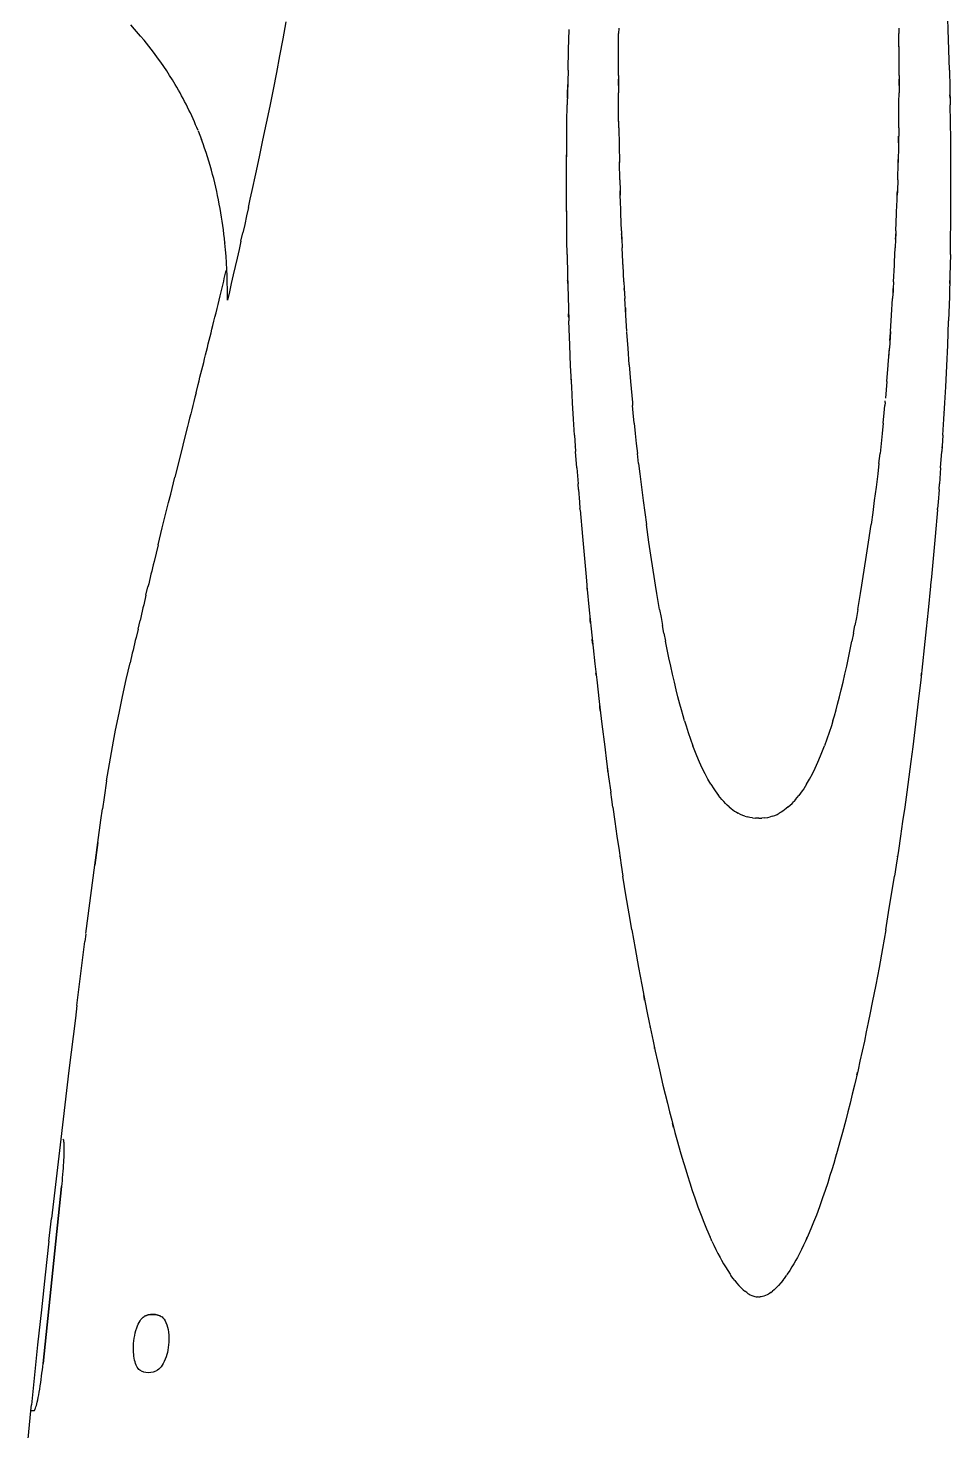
# Model space of a CAD drawing. Header units: metres. Extents: x -35769 to 135608, y -97159 to 12469.
# Drawn here: x 92336 to 96625, y -44254 to -37735 of the extents above; entities that cross this region are included whole.
import ezdxf

# ---------------------------------------------------------------- set-up
doc = ezdxf.new("R2010")
doc.units = ezdxf.units.M
doc.layers.get('0').update_dxf_attribs({"linetype": 'CONTINUOUS'})

msp = doc.modelspace()

# ---------------------------------------------------------------- linework, layer by layer
for p, q in [((96612.2, -37741.9), (96606, -37573.2)), ((92830.8, -37740), (92813, -37720.3)), ((92859.2, -37773.1), (92830.8, -37740)), ((93521.2, -37785.4), (93535.7, -37707)), ((94848, -37836.2), (94851, -37741.9)), ((95080.7, -37735.4), (95080.4, -37760.1)), ((96382.5, -37735.4), (96382.8, -37760.1)), ((96615.2, -37836.2), (96612.2, -37741.9)), ((92874.9, -37792), (92859.2, -37773.1)), ((92908.1, -37834.2), (92874.9, -37792)), ((93506.5, -37863.7), (93521.2, -37785.4)), ((95079.6, -37873.5), (95080.3, -37767.3)), ((95079.6, -37872.9), (95080.2, -37776.7)), ((96383.6, -37873.5), (96382.9, -37767.3)), ((96383.6, -37872.9), (96383, -37776.7)), ((93491.5, -37942.1), (93506.5, -37863.7)), ((94845.4, -37930.5), (94848, -37836.2)), ((95079.4, -37955.1), (95079.6, -37873.9)), ((96383.8, -37955.1), (96383.6, -37873.9)), ((96617.8, -37930.5), (96615.2, -37836.2)), ((94845.4, -37930.5), (94841.9, -38092.1)), ((96617.8, -37930.5), (96621.4, -38092.1)), ((93476.4, -38020.4), (93491.5, -37942.1)), ((94842.8, -38045.3), (94843.9, -37998.1)), ((95079.4, -37973.6), (95079.6, -38036.3)), ((96383.8, -37973.6), (96383.6, -38036.3)), ((93461, -38098.8), (93476.4, -38020.4)), ((95079.9, -38080.3), (95079.6, -38036.3)), ((96383.3, -38080.3), (96383.6, -38036.3)), ((93427, -38255.6), (93461, -38098.8)), ((94840.5, -38173), (94841.9, -38092.1)), ((95080.2, -38117.5), (95079.9, -38080.4)), ((95080.6, -38162.8), (95080.3, -38133.6)), ((95081.1, -38198.6), (95080.3, -38133.7)), ((96382.1, -38198.6), (96382.9, -38133.7)), ((96382.6, -38162.8), (96382.9, -38133.6)), ((96383, -38117.5), (96383.3, -38080.4)), ((96622.7, -38173), (96621.4, -38092.1)), ((94839.5, -38253.9), (94840.5, -38173)), ((95081.1, -38198.6), (95082.3, -38279.7)), ((96382.1, -38198.6), (96380.9, -38279.7)), ((96623.7, -38253.9), (96622.7, -38173)), ((93126.7, -38213), (93142.1, -38252.5)), ((93410.8, -38333.9), (93427, -38255.6)), ((94838.5, -38392.2), (94839.5, -38253.9)), ((96381.2, -38260.3), (96381.5, -38238.5)), ((96624.7, -38392.2), (96623.7, -38253.9)), ((94838.6, -38359), (94839.1, -38311.7)), ((95082.3, -38279.7), (95084, -38360.8)), ((96380.9, -38279.7), (96379.2, -38360.8)), ((96624.6, -38359), (96624.1, -38311.7)), ((93394.2, -38412.3), (93410.8, -38333.9)), ((94838.3, -38464.5), (94838.5, -38392.2)), ((95085.9, -38440.2), (95084, -38360.8)), ((96377.3, -38440.2), (96379.2, -38360.8)), ((96624.9, -38464.5), (96624.7, -38392.2)), ((93377.5, -38490.6), (93394.2, -38412.3)), ((95085.9, -38440.2), (95087.4, -38492.1)), ((96377.3, -38440.2), (96375.8, -38492.1)), ((93368.9, -38529.9), (93377.5, -38490.6)), ((94838.9, -38535.7), (94838.3, -38464.5)), ((94839, -38587.7), (94838.6, -38498)), ((96624.2, -38587.7), (96624.6, -38498)), ((96624.3, -38535.7), (96624.9, -38464.5)), ((93360.4, -38569.2), (93351.7, -38608.5)), ((93360.4, -38569.2), (93368.9, -38529.9)), ((94839.1, -38631.2), (94838.9, -38535.7)), ((95090.6, -38589.7), (95088.9, -38534.2)), ((96372.6, -38589.7), (96374.3, -38534.2)), ((96624.1, -38631.2), (96624.3, -38535.7)), ((93343.1, -38647.7), (93334.3, -38686.8)), ((93351.7, -38608.5), (93343.1, -38647.7)), ((94840.1, -38724.5), (94839.1, -38631.2)), ((95093.9, -38678.1), (95090.9, -38598.8)), ((96369.3, -38678.1), (96372.4, -38598.8)), ((96623.1, -38724.5), (96624.1, -38631.2)), ((93325.5, -38725.9), (93334.3, -38686.8)), ((95094.5, -38692.9), (95095.5, -38715.6)), ((95095.5, -38715.8), (95097.2, -38757.4)), ((96367.7, -38715.8), (96366, -38757.4)), ((96368.7, -38692.9), (96367.7, -38715.6)), ((93316.7, -38765), (93307.8, -38804)), ((93325.5, -38725.9), (93316.7, -38765)), ((94841, -38787.5), (94840.1, -38724.5)), ((94841, -38787.5), (94843, -38885.3)), ((95100.2, -38821), (95097.2, -38757.4)), ((96363, -38821), (96366, -38757.4)), ((96622.2, -38787.5), (96620.2, -38885.3)), ((96622.2, -38787.5), (96623.1, -38724.5)), ((93298.8, -38843.3), (93289.7, -38882.5)), ((93307.8, -38804), (93298.8, -38843.3)), ((95105, -38914), (95101, -38836.6)), ((96358.2, -38914), (96362.2, -38836.6)), ((93289.7, -38882.5), (93280.6, -38921.7)), ((94843, -38885.3), (94845.5, -38983)), ((95105, -38914), (95106.7, -38945.4)), ((96358.2, -38914), (96356.5, -38945.4)), ((96620.2, -38885.3), (96617.8, -38983)), ((93271.4, -38960.7), (93262.1, -39000)), ((93280.6, -38921.7), (93271.4, -38960.7)), ((94845.5, -38983), (94849, -39096)), ((95106.7, -38945.5), (95109.3, -38991.4)), ((96356.5, -38945.5), (96353.9, -38991.4)), ((96617.8, -38983), (96614.2, -39096)), ((95114, -39068.8), (95109.3, -38991.4)), ((96349.2, -39068.8), (96353.9, -38991.4)), ((94853.3, -39209), (94849, -39096)), ((95119.1, -39146.2), (95114, -39068.8)), ((96344.1, -39146.2), (96349.2, -39068.8)), ((96609.9, -39209), (96614.2, -39096)), ((95124.5, -39223.5), (95119.3, -39149.7)), ((96344.1, -39146.2), (96338.8, -39223.6)), ((96341.3, -39186.7), (96343.9, -39149.7)), ((94857.5, -39305.5), (94853.3, -39209)), ((95130.2, -39300.9), (95124.5, -39223.6)), ((96333, -39300.9), (96338.8, -39223.6)), ((96335.5, -39266.9), (96338.6, -39226.1)), ((96605.7, -39305.5), (96609.9, -39209)), ((94862.3, -39402), (94857.5, -39305.5)), ((95130.2, -39300.9), (95136.3, -39378.1)), ((96326.9, -39378.1), (96332.9, -39302.6)), ((96600.9, -39402), (96605.7, -39305.5)), ((93116.5, -39430.9), (93126.4, -39391.7)), ((94866.4, -39477.3), (94862.3, -39402)), ((95136.3, -39378.1), (95144.2, -39474.6)), ((96326.9, -39378.1), (96320.4, -39455.4)), ((96596.8, -39477.3), (96600.9, -39402)), ((94870.8, -39552.6), (94866.4, -39477.3)), ((95148.3, -39523.9), (95145.4, -39489.8)), ((96314.9, -39523.9), (96317.8, -39489.8)), ((96592.4, -39552.6), (96596.8, -39477.3)), ((94875.6, -39627.9), (94870.8, -39552.6)), ((95152.7, -39571.4), (95148.3, -39523.9)), ((96310.5, -39571.4), (96314.9, -39523.9)), ((96587.6, -39627.9), (96592.4, -39552.6)), ((93077.1, -39587.6), (93057.4, -39666)), ((94875.6, -39627.9), (94880.7, -39703.2)), ((95152.7, -39571.4), (95157.4, -39619.1)), ((95157.4, -39619.1), (95162.3, -39665.3)), ((96305.8, -39619.1), (96300.9, -39665.3)), ((96310.5, -39571.4), (96305.8, -39619.1)), ((96587.6, -39627.9), (96582.5, -39703.2)), ((93053.6, -39681.4), (93018.3, -39822.7)), ((95162.3, -39665.3), (95167.5, -39712)), ((96300.9, -39665.3), (96295.7, -39712)), ((94886.1, -39778.5), (94880.7, -39703.2)), ((95173, -39759), (95167.5, -39712)), ((95173, -39759), (95178.7, -39806.3)), ((96290.2, -39759), (96284.5, -39806.3)), ((96290.2, -39759), (96295.7, -39712)), ((96577.1, -39778.5), (96582.5, -39703.2)), ((92998.8, -39901.1), (93018.3, -39822.7)), ((94886.1, -39778.5), (94891.8, -39853.7)), ((95178.7, -39806.3), (95186.5, -39868.8)), ((96284.5, -39806.3), (96276.7, -39868.8)), ((96577.1, -39778.5), (96571.4, -39853.7)), ((94893.8, -39879.1), (94891.8, -39853.7)), ((94893.8, -39879.1), (94898.2, -39938.4)), ((95186.5, -39868.8), (95194.6, -39931.3)), ((96276.7, -39868.8), (96268.6, -39931.3)), ((96569.4, -39879.1), (96565, -39938.4)), ((96569.4, -39879.1), (96571.4, -39853.7)), ((92959.9, -40057.8), (92989.3, -39939.6)), ((92989.3, -39939.6), (92998.8, -39901.1)), ((94898.2, -39938.4), (94900.6, -39968)), ((95194.6, -39931.3), (95202, -39987)), ((96268.6, -39931.3), (96261.2, -39987)), ((96565, -39938.4), (96562.6, -39968)), ((94901, -39973.5), (94912, -40098.7)), ((95202, -39987), (95209.7, -40042.4)), ((96261.2, -39987), (96253.5, -40042.4)), ((96562.2, -39973.5), (96551.2, -40098.7)), ((92940.6, -40136.1), (92959.9, -40057.8)), ((95221.3, -40123.6), (95209.7, -40042.4)), ((96241.9, -40123.6), (96253.5, -40042.4)), ((92940.8, -40136.1), (92921.5, -40214.5)), ((94912, -40098.7), (94919.7, -40183.2)), ((95233.2, -40204.2), (95221.3, -40123.6)), ((96230, -40204.2), (96241.9, -40123.6)), ((96551.2, -40098.7), (96543.5, -40183.2)), ((94919.7, -40183.2), (94929.3, -40285.4)), ((95245.5, -40284.1), (95233.2, -40204.2)), ((96217.7, -40284.1), (96230, -40204.2)), ((96543.5, -40183.2), (96533.9, -40285.4)), ((94929.3, -40285.4), (94933, -40324.8)), ((95251.8, -40323.6), (95245.5, -40284.1)), ((96211.4, -40323.6), (96217.7, -40284.1)), ((96533.9, -40285.4), (96530.2, -40324.8)), ((92883.8, -40371.2), (92893.1, -40332)), ((94933.3, -40328.1), (94944.1, -40439.9)), ((95258.2, -40362.9), (95251.8, -40323.6)), ((96205, -40362.9), (96211.4, -40323.6)), ((96529.9, -40328.1), (96519.1, -40439.9)), ((95264.6, -40400.6), (95258.2, -40362.9)), ((95271, -40438), (95264.6, -40400.6)), ((96192.2, -40438), (96198.6, -40400.6)), ((96198.6, -40400.6), (96205, -40362.9)), ((94944.1, -40439.9), (94953, -40527.7)), ((95271, -40438), (95277.6, -40475.1)), ((95277.6, -40475.1), (95284.3, -40511.7)), ((96185.6, -40475.1), (96178.9, -40511.7)), ((96192.2, -40438), (96185.6, -40475.1)), ((96519.1, -40439.9), (96510.2, -40527.7)), ((92847, -40527.9), (92856.2, -40488.7)), ((94953, -40527.7), (94962.3, -40615.4)), ((95291.2, -40548), (95284.3, -40511.7)), ((95291.2, -40548), (95298.2, -40583.9)), ((96172, -40548), (96165, -40583.9)), ((96172, -40548), (96178.9, -40511.7)), ((96510.2, -40527.7), (96500.9, -40615.4)), ((95306.1, -40623.2), (95298.2, -40583.9)), ((96157.1, -40623.2), (96165, -40583.9)), ((94962.3, -40615.4), (94970.4, -40690)), ((95314.3, -40662.1), (95306.1, -40623.2)), ((95322.6, -40700.5), (95314.3, -40662.1)), ((96140.6, -40700.5), (96148.9, -40662.1)), ((96148.9, -40662.1), (96157.1, -40623.2)), ((96500.9, -40615.4), (96492.8, -40690)), ((92792.1, -40762.9), (92810, -40684.6)), ((94970.4, -40690), (94978.8, -40764.6)), ((95331, -40738.5), (95322.6, -40700.5)), ((95339.4, -40774.4), (95331, -40738.5)), ((96123.9, -40774.4), (96132.2, -40738.5)), ((96132.2, -40738.5), (96140.6, -40700.5)), ((96492.8, -40690), (96484.4, -40764.6)), ((92774.9, -40841.4), (92792.1, -40762.9)), ((94978.8, -40764.6), (94990.3, -40864.1)), ((95347.9, -40809.9), (95339.4, -40774.4)), ((96115.3, -40809.9), (96123.9, -40774.4)), ((96484.4, -40764.6), (96472.9, -40864.1)), ((92758.6, -40919.6), (92774.9, -40841.4)), ((94990.3, -40864.1), (95002.9, -40969.8)), ((95356.3, -40843.6), (95347.9, -40809.9)), ((95364.9, -40876.7), (95356.3, -40843.6)), ((96098.3, -40876.7), (96106.9, -40843.6)), ((96106.9, -40843.6), (96115.3, -40809.9)), ((96472.9, -40864.1), (96460.3, -40969.8)), ((92743, -40998.1), (92758.6, -40919.6)), ((95372.3, -40903.9), (95364.9, -40876.7)), ((95379.8, -40930.7), (95372.3, -40903.9)), ((95386.7, -40954.3), (95379.8, -40930.7)), ((96076.5, -40954.3), (96083.4, -40930.7)), ((96083.4, -40930.7), (96090.9, -40903.9)), ((96090.9, -40903.9), (96098.3, -40876.7)), ((92733.6, -41048.5), (92743, -40998.1)), ((95002.9, -40969.8), (95016, -41075.4)), ((95386.7, -40954.3), (95393.8, -40977.4)), ((95393.8, -40977.4), (95404, -41009.3)), ((96069.4, -40977.4), (96059.2, -41009.3)), ((96076.5, -40954.3), (96069.4, -40977.4)), ((96460.3, -40969.8), (96447.2, -41075.4)), ((92714.3, -41154.8), (92733.6, -41048.5)), ((95404, -41009.3), (95414.5, -41040.4)), ((95414.5, -41040.4), (95425.4, -41070.4)), ((96048.7, -41040.4), (96037.8, -41070.4)), ((96059.2, -41009.3), (96048.7, -41040.4)), ((95016, -41075.4), (95024.8, -41144.3)), ((95434.7, -41094.5), (95425.4, -41070.4)), ((95444.2, -41118), (95434.7, -41094.5)), ((95456.4, -41146.2), (95444.2, -41118)), ((96006.8, -41146.2), (96019, -41118)), ((96019, -41118), (96028.5, -41094.5)), ((96028.5, -41094.5), (96037.8, -41070.4)), ((96447.2, -41075.4), (96438.4, -41144.3)), ((92701.1, -41233.1), (92714.3, -41154.8)), ((95024.8, -41144.3), (95034.2, -41215.6)), ((95469, -41173.8), (95456.4, -41146.2)), ((95482.1, -41200.4), (95469, -41173.8)), ((95981.1, -41200.4), (95994.2, -41173.8)), ((95994.2, -41173.8), (96006.8, -41146.2)), ((96438.4, -41144.3), (96429, -41215.6)), ((92701.1, -41233.1), (92688.9, -41311.5)), ((92701.1, -41233.1), (92688.9, -41311.5)), ((95034.2, -41215.6), (95043.8, -41286.8)), ((95495.8, -41225.9), (95482.1, -41200.4)), ((95509, -41248.4), (95495.8, -41225.9)), ((95509, -41248.4), (95522.7, -41270.1)), ((95954.2, -41248.4), (95940.5, -41270.1)), ((95954.2, -41248.4), (95967.4, -41225.9)), ((95967.4, -41225.9), (95981.1, -41200.4)), ((96429, -41215.6), (96419.4, -41286.8)), ((92688.9, -41311.5), (92681.2, -41363.7)), ((92688.9, -41311.5), (92681.2, -41363.7)), ((96419.4, -41286.8), (96409.9, -41355.6)), ((92673.8, -41416), (92681.2, -41363.7)), ((95053.3, -41355.6), (95062.8, -41422.9)), ((96409.9, -41355.6), (96400.4, -41422.9)), ((92659.8, -41520.5), (92673.8, -41416)), ((95062.8, -41422.9), (95072.5, -41490.2)), ((96400.4, -41422.9), (96390.7, -41490.2)), ((92659.8, -41520.5), (92646.2, -41625)), ((92646.2, -41625), (92659.8, -41520.5)), ((95072.5, -41490.2), (95082.5, -41557.5)), ((96390.7, -41490.2), (96380.7, -41557.5)), ((95082.5, -41557.5), (95092.7, -41624.7)), ((96380.7, -41557.5), (96370.5, -41624.7)), ((92605.2, -41943.2), (92646.2, -41625)), ((95092.7, -41624.7), (95100.8, -41676.9)), ((96370.5, -41624.7), (96362.4, -41676.9)), ((95108.4, -41725), (95100.8, -41676.9)), ((96354.8, -41725), (96362.4, -41676.9)), ((95124.7, -41825.5), (95113, -41753.8)), ((96338.5, -41825.5), (96354.8, -41725)), ((96321.6, -41925.8), (96338.5, -41825.5)), ((95141.6, -41925.8), (95133.4, -41877.6)), ((92563, -42277.7), (92600.4, -41980.2)), ((92604.9, -41945.5), (92600.4, -41980.2)), ((95141.6, -41925.8), (95156.9, -42013)), ((96321.6, -41925.8), (96306.3, -42013)), ((95156.9, -42013), (95172.6, -42100.2)), ((96306.3, -42013), (96290.6, -42100.2)), ((95172.6, -42100.2), (95188, -42182.1)), ((96290.6, -42100.2), (96275.2, -42182.1)), ((95188, -42182.1), (95203.8, -42263.8)), ((96275.2, -42182.1), (96259.4, -42263.8)), ((92563, -42277.7), (92555.8, -42335.6)), ((95203.8, -42263.8), (95213.3, -42311.7)), ((96259.4, -42263.8), (96249.9, -42311.7)), ((92555.8, -42335.6), (92525.7, -42580.2)), ((95213.3, -42311.7), (95222.6, -42357.1)), ((95222.6, -42357.1), (95231.6, -42400.4)), ((96240.6, -42357.1), (96231.6, -42400.4)), ((96249.9, -42311.7), (96240.6, -42357.1)), ((95231.6, -42400.4), (95240.7, -42443.8)), ((96231.6, -42400.4), (96222.5, -42443.8)), ((95240.7, -42443.8), (95250.5, -42489)), ((95250.5, -42489), (95261.1, -42536.7)), ((96212.7, -42489), (96202.1, -42536.7)), ((96222.5, -42443.8), (96212.7, -42489)), ((95261.1, -42536.7), (95270.2, -42577.1)), ((96202.1, -42536.7), (96193, -42577.1)), ((92525.7, -42580.2), (92506.5, -42739.6)), ((95270.2, -42577.1), (95286.7, -42648.2)), ((96193, -42577.1), (96176.5, -42648.2)), ((95286.7, -42648.2), (95296.7, -42690)), ((95296.7, -42690), (95307, -42731.7)), ((96166.5, -42690), (96156.2, -42731.7)), ((96176.5, -42648.2), (96166.5, -42690)), ((92506.5, -42739.6), (92487.5, -42899)), ((95307, -42731.7), (95316.9, -42771.3)), ((96156.2, -42731.7), (96146.3, -42771.3)), ((95316.9, -42771.3), (95327.1, -42810.8)), ((95327.1, -42810.8), (95342.1, -42867.3)), ((96136.1, -42810.8), (96121.1, -42867.3)), ((96146.3, -42771.3), (96136.1, -42810.8)), ((95342.1, -42867.3), (95354.3, -42911.6)), ((96121.1, -42867.3), (96108.9, -42911.6)), ((92487.5, -42899), (92444.9, -43267)), ((95354.3, -42911.6), (95366.8, -42955.9)), ((95366.8, -42955.9), (95374.6, -42982.5)), ((96096.4, -42955.9), (96088.6, -42982.5)), ((96108.9, -42911.6), (96096.4, -42955.9)), ((95374.6, -42982.5), (95383.3, -43012)), ((95383.3, -43012), (95392.2, -43041.4)), ((96079.9, -43012), (96071, -43041.4)), ((96088.6, -42982.5), (96079.9, -43012)), ((95392.2, -43041.4), (95400.5, -43067.8)), ((95400.5, -43067.8), (95411.2, -43101.4)), ((96062.7, -43067.8), (96052, -43101.4)), ((96071, -43041.4), (96062.7, -43067.8)), ((92490.9, -43119), (92405.4, -43941)), ((92405.4, -43941), (92490.9, -43119)), ((95411.2, -43101.4), (95422.7, -43136.3)), ((95422.7, -43136.3), (95434.5, -43171.1)), ((96040.5, -43136.3), (96028.7, -43171.1)), ((96052, -43101.4), (96040.5, -43136.3)), ((95434.5, -43171.1), (95449.3, -43212.7)), ((95449.3, -43212.7), (95463.8, -43251.6)), ((96013.9, -43212.7), (95999.4, -43251.6)), ((96028.7, -43171.1), (96013.9, -43212.7)), ((92433, -43371.9), (92444.9, -43267)), ((95463.8, -43251.6), (95476.4, -43283.8)), ((95476.4, -43283.8), (95489.4, -43315.8)), ((95986.8, -43283.8), (95973.8, -43315.8)), ((95999.4, -43251.6), (95986.8, -43283.8)), ((95489.4, -43315.8), (95505.9, -43354)), ((95961.8, -43344.1), (95949.3, -43372.1)), ((95973.8, -43315.8), (95961.8, -43344.1)), ((92433, -43371.9), (92415.4, -43529.6)), ((95513.9, -43372.1), (95523, -43391.5)), ((95523, -43391.5), (95532.4, -43410.8)), ((95532.4, -43410.8), (95542.1, -43430)), ((95930.8, -43410.8), (95921.1, -43430)), ((95940.2, -43391.5), (95930.8, -43410.8)), ((95949.3, -43372.1), (95940.2, -43391.5)), ((95542.1, -43430), (95552.1, -43448.9)), ((95921.1, -43430), (95911.1, -43448.9)), ((92415.4, -43529.6), (92397.7, -43692.2)), ((95577, -43492.1), (95587.7, -43509.4)), ((95587.7, -43509.4), (95598.9, -43526.4)), ((95875.5, -43509.4), (95864.3, -43526.4)), ((95886.2, -43492.1), (95875.5, -43509.4)), ((92397.7, -43692.2), (92380.4, -43854.8)), ((92380.4, -43854.8), (92351.8, -44132.5)), ((92348.9, -44161), (92351.8, -44132.5))]:
    msp.add_line(p, q)
at = {"ltscale": 0.240445}
for p, q in [((95080.2, -37776.7), (95080.3, -37767)), ((96383, -37776.7), (96382.9, -37767))]:
    msp.add_line(p, q, dxfattribs=at)
at = {"ltscale": 0.174224}
for p, q in [((95080.3, -37767), (95080.4, -37760.1)), ((96382.9, -37767), (96382.8, -37760.1))]:
    msp.add_line(p, q, dxfattribs=at)
at = {"ltscale": 0.016797}
for p, q in [((95079.6, -37873.6), (95079.6, -37872.9)), ((96383.6, -37873.6), (96383.6, -37872.9))]:
    msp.add_line(p, q, dxfattribs=at)
at = {"ltscale": 0.006643}
for p, q in [((95079.6, -37873.9), (95079.6, -37873.6)), ((96383.6, -37873.9), (96383.6, -37873.6))]:
    msp.add_line(p, q, dxfattribs=at)
at = {"ltscale": 0.175048}
msp.add_line((94846.4, -37894.8), (94846.6, -37887.8), dxfattribs=at)
at = {"ltscale": 0.20557}
msp.add_line((94846.6, -37887.8), (94846.8, -37879.6), dxfattribs=at)
at = {"ltscale": 0.457619}
for p, q in [((95079.4, -37955.1), (95079.4, -37973.4)), ((96383.8, -37955.1), (96383.8, -37973.4))]:
    msp.add_line(p, q, dxfattribs=at)
at = {"ltscale": 0.296485}
for p, q in [((95079.4, -37985.3), (95079.4, -37973.4)), ((96383.8, -37985.3), (96383.8, -37973.4))]:
    msp.add_line(p, q, dxfattribs=at)
at = {"ltscale": 0.424224}
for p, q in [((95079.5, -38002.3), (95079.4, -37985.3)), ((96383.7, -38002.3), (96383.8, -37985.3))]:
    msp.add_line(p, q, dxfattribs=at)
at = {"ltscale": 0.404156}
for p, q in [((94842.5, -38061.4), (94842.8, -38045.3)), ((96620.7, -38061.4), (96620.4, -38045.3))]:
    msp.add_line(p, q, dxfattribs=at)
at = {"ltscale": 0.433794}
for p, q in [((95080, -38097.6), (95079.9, -38080.3)), ((96383.2, -38097.6), (96383.3, -38080.3))]:
    msp.add_line(p, q, dxfattribs=at)
at = {"ltscale": 0.286341}
for p, q in [((95080.1, -38109.1), (95080, -38097.6)), ((96383.1, -38109.1), (96383.2, -38097.6))]:
    msp.add_line(p, q, dxfattribs=at)
at = {"ltscale": 0.401392}
for p, q in [((95080.3, -38133.5), (95080.2, -38117.5)), ((96382.9, -38133.5), (96383, -38117.5))]:
    msp.add_line(p, q, dxfattribs=at)
at = {"ltscale": 0.377576}
for p, q in [((95080.8, -38177.9), (95080.6, -38162.8)), ((96382.4, -38177.9), (96382.6, -38162.8))]:
    msp.add_line(p, q, dxfattribs=at)
at = {"ltscale": 0.213907}
msp.add_line((96381, -38268.8), (96381.2, -38260.3), dxfattribs=at)
at = {"ltscale": 0.330859}
for p, q in [((94838.6, -38372.2), (94838.6, -38359)), ((96624.6, -38372.2), (96624.6, -38359))]:
    msp.add_line(p, q, dxfattribs=at)
at = {"ltscale": 0.029503}
for p, q in [((95083.9, -38358.9), (95083.9, -38357.7)), ((96379.3, -38358.9), (96379.3, -38357.7))]:
    msp.add_line(p, q, dxfattribs=at)
at = {"ltscale": 0.291071}
msp.add_line((96379.3, -38357.7), (96379.5, -38346.1), dxfattribs=at)
at = {"ltscale": 0.067774}
for p, q in [((94838.6, -38498), (94838.6, -38495.3)), ((96624.6, -38498), (96624.6, -38495.3))]:
    msp.add_line(p, q, dxfattribs=at)
at = {"ltscale": 0.282124}
for p, q in [((95087.7, -38503.4), (95087.4, -38492.1)), ((96375.5, -38503.4), (96375.8, -38492.1))]:
    msp.add_line(p, q, dxfattribs=at)
at = {"ltscale": 0.468748}
for p, q in [((95087.4, -38492.4), (95088, -38511.2)), ((96375.8, -38492.4), (96375.2, -38511.2))]:
    msp.add_line(p, q, dxfattribs=at)
at = {"ltscale": 0.385365}
for p, q in [((95088.2, -38518.8), (95087.7, -38503.4)), ((96375, -38518.8), (96375.5, -38503.4))]:
    msp.add_line(p, q, dxfattribs=at)
at = {"ltscale": 0.062335}
for p, q in [((95088.3, -38522.5), (95088.2, -38520)), ((96374.9, -38522.5), (96375, -38520))]:
    msp.add_line(p, q, dxfattribs=at)
at = {"ltscale": 0.29155}
for p, q in [((95088.9, -38534.2), (95088.3, -38522.5)), ((96374.3, -38534.2), (96374.9, -38522.5))]:
    msp.add_line(p, q, dxfattribs=at)
at = {"ltscale": 0.088148}
for p, q in [((95090.7, -38593.3), (95090.6, -38589.7)), ((96372.5, -38593.3), (96372.6, -38589.7))]:
    msp.add_line(p, q, dxfattribs=at)
at = {"ltscale": 0.118229}
for p, q in [((95090.9, -38598.8), (95090.7, -38594.1)), ((96372.4, -38598.8), (96372.5, -38594.1))]:
    msp.add_line(p, q, dxfattribs=at)
at = {"ltscale": 0.336045}
for p, q in [((95093.9, -38678.1), (95094.4, -38691.5)), ((96369.3, -38678.1), (96368.8, -38691.5))]:
    msp.add_line(p, q, dxfattribs=at)
at = {"ltscale": 0.242557}
for p, q in [((95094.8, -38701.3), (95094.4, -38691.6)), ((96368.4, -38701.3), (96368.8, -38691.6))]:
    msp.add_line(p, q, dxfattribs=at)
at = {"ltscale": 0.362481}
for p, q in [((95095.5, -38715.8), (95094.8, -38701.3)), ((96367.7, -38715.8), (96368.4, -38701.3))]:
    msp.add_line(p, q, dxfattribs=at)
at = {"ltscale": 0.030671}
msp.add_line((93250.7, -38733.9), (93250.8, -38735.1), dxfattribs=at)
at = {"ltscale": 0.218391}
for p, q in [((95100.6, -38829.7), (95100.2, -38821)), ((96362.6, -38829.7), (96363, -38821))]:
    msp.add_line(p, q, dxfattribs=at)
at = {"ltscale": 0.278238}
for p, q in [((95100.8, -38832.4), (95100.2, -38821.3)), ((96362.4, -38832.4), (96363, -38821.3))]:
    msp.add_line(p, q, dxfattribs=at)
at = {"ltscale": 0.06924}
for p, q in [((95100.8, -38832.5), (95100.6, -38829.7)), ((96362.4, -38832.5), (96362.6, -38829.7))]:
    msp.add_line(p, q, dxfattribs=at)
at = {"ltscale": 0.102265}
for p, q in [((95101, -38836.6), (95100.8, -38832.5)), ((96362.2, -38836.6), (96362.4, -38832.5))]:
    msp.add_line(p, q, dxfattribs=at)
at = {"ltscale": 0.137918}
for p, q in [((94843.7, -38913.8), (94843.6, -38908.3)), ((96619.5, -38913.8), (96619.6, -38908.3))]:
    msp.add_line(p, q, dxfattribs=at)
at = {"ltscale": 0.23115}
for p, q in [((94843.9, -38923), (94843.7, -38913.8)), ((96619.3, -38923), (96619.5, -38913.8))]:
    msp.add_line(p, q, dxfattribs=at)
at = {"ltscale": 0.464007}
msp.add_line((93262.1, -39000), (93262.5, -38978.9), dxfattribs=at)
at = {"ltscale": 0.31332}
for p, q in [((95107.4, -38957.9), (95106.7, -38945.4)), ((96355.8, -38957.9), (96356.5, -38945.4))]:
    msp.add_line(p, q, dxfattribs=at)
at = {"ltscale": 0.34357}
for p, q in [((95107.4, -38957.9), (95108.2, -38971.7)), ((96355.8, -38957.9), (96355, -38971.7))]:
    msp.add_line(p, q, dxfattribs=at)
at = {"ltscale": 0.471434}
msp.add_line((95112, -39035), (95113.1, -39053.8), dxfattribs=at)
at = {"ltscale": 0.296023}
msp.add_line((94848.3, -39075.6), (94848, -39063.7), dxfattribs=at)
at = {"ltscale": 0.131829}
msp.add_line((94848.5, -39080.8), (94848.3, -39075.6), dxfattribs=at)
at = {"ltscale": 0.158529}
msp.add_line((95113.5, -39060.1), (95113.1, -39053.8), dxfattribs=at)
at = {"ltscale": 0.033383}
for p, q in [((95119.3, -39149.7), (95119.2, -39148.4)), ((96343.9, -39149.7), (96344, -39148.4))]:
    msp.add_line(p, q, dxfattribs=at)
at = {"ltscale": 0.027803}
for p, q in [((95124.6, -39226.1), (95124.6, -39225)), ((96338.6, -39226.1), (96338.6, -39225))]:
    msp.add_line(p, q, dxfattribs=at)
at = {"ltscale": 0.020066}
msp.add_line((96332.9, -39302.6), (96332.9, -39301.8), dxfattribs=at)
at = {"ltscale": 0.240386}
msp.add_line((94860.3, -39362.6), (94859.9, -39353), dxfattribs=at)
at = {"ltscale": 0.191588}
msp.add_line((94860.7, -39370.2), (94860.3, -39362.6), dxfattribs=at)
at = {"ltscale": 0.004297}
for p, q in [((93116.6, -39430.9), (93116.5, -39430.9)), ((92940.6, -40136.1), (92940.8, -40136.1))]:
    msp.add_line(p, q, dxfattribs=at)
at = {"ltscale": 0.009505}
msp.add_line((95136.4, -39379), (95136.3, -39378.6), dxfattribs=at)
at = {"ltscale": 0.381587}
for p, q in [((95144.2, -39474.6), (95145.4, -39489.8)), ((96319, -39474.6), (96317.8, -39489.8))]:
    msp.add_line(p, q, dxfattribs=at)
at = {"ltscale": 0.191704}
msp.add_line((96319, -39474.6), (96319.6, -39466.9), dxfattribs=at)
at = {"ltscale": 0.077951}
for p, q in [((94869.1, -39522.8), (94868.9, -39519.7)), ((96594.1, -39522.8), (96594.3, -39519.7))]:
    msp.add_line(p, q, dxfattribs=at)
at = {"ltscale": 0.063999}
for p, q in [((94869.2, -39525.4), (94869.1, -39522.8)), ((96594, -39525.4), (96594.1, -39522.8))]:
    msp.add_line(p, q, dxfattribs=at)
at = {"ltscale": 0.398103}
msp.add_line((93057.4, -39666), (93053.6, -39681.4), dxfattribs=at)
at = {"ltscale": 0.047369}
for p, q in [((94879.4, -39684), (94879.2, -39682.1)), ((96583.8, -39684), (96584, -39682.1))]:
    msp.add_line(p, q, dxfattribs=at)
at = {"ltscale": 0.048161}
for p, q in [((94879.5, -39685.9), (94879.4, -39684)), ((96583.7, -39685.9), (96583.8, -39684))]:
    msp.add_line(p, q, dxfattribs=at)
at = {"ltscale": 0.138452}
for p, q in [((94901, -39973.5), (94900.6, -39968)), ((96562.2, -39973.5), (96562.6, -39968))]:
    msp.add_line(p, q, dxfattribs=at)
at = {"ltscale": 0.020309}
for p, q in [((94933, -40324.8), (94933.1, -40325.6)), ((96530.2, -40324.8), (96530.1, -40325.6))]:
    msp.add_line(p, q, dxfattribs=at)
at = {"ltscale": 0.062385}
for p, q in [((94933.1, -40325.6), (94933.3, -40328.1)), ((96530.1, -40325.6), (96529.9, -40328.1))]:
    msp.add_line(p, q, dxfattribs=at)
at = {"ltscale": 0.054747}
msp.add_line((94934.2, -40337.3), (94934, -40335.1), dxfattribs=at)
at = {"ltscale": 0.151588}
msp.add_line((94934.8, -40343.3), (94934.2, -40337.3), dxfattribs=at)
at = {"ltscale": 0.004687}
msp.add_line((92874.7, -40410.3), (92874.5, -40410.3), dxfattribs=at)
at = {"ltscale": 0.296354}
msp.add_line((94948.9, -40487.2), (94947.7, -40475.4), dxfattribs=at)
at = {"ltscale": 0.345847}
msp.add_line((92847, -40527.9), (92838, -40567), dxfattribs=at)
at = {"ltscale": 0.337829}
msp.add_line((94950.3, -40500.6), (94948.9, -40487.2), dxfattribs=at)
at = {"ltscale": 0.42472}
msp.add_line((94959.8, -40592.1), (94958, -40575.2), dxfattribs=at)
at = {"ltscale": 0.154356}
msp.add_line((94960.5, -40598.2), (94959.8, -40592.1), dxfattribs=at)
at = {"ltscale": 0.155014}
for p, q in [((94975.9, -40739.1), (94975.2, -40733)), ((96487.3, -40739.1), (96488, -40733))]:
    msp.add_line(p, q, dxfattribs=at)
at = {"ltscale": 0.11837}
for p, q in [((94976.5, -40743.8), (94975.9, -40739.1)), ((96486.8, -40743.8), (96487.3, -40739.1))]:
    msp.add_line(p, q, dxfattribs=at)
at = {"ltscale": 0.244203}
msp.add_line((94993.9, -40894.5), (94992.7, -40884.8), dxfattribs=at)
at = {"ltscale": 0.438363}
msp.add_line((94996, -40911.9), (94993.9, -40894.5), dxfattribs=at)
at = {"ltscale": 0.173165}
msp.add_line((95029.8, -41182.9), (95029, -41176), dxfattribs=at)
at = {"ltscale": 0.162294}
msp.add_line((95030.7, -41189.3), (95029.8, -41182.9), dxfattribs=at)
at = {"ltscale": 0.158829}
msp.add_line((95048.3, -41320), (95043.8, -41286.8), dxfattribs=at)
at = {"ltscale": 0.216165}
msp.add_line((95053.3, -41355.6), (95048.3, -41320), dxfattribs=at)
at = {"ltscale": 0.317253}
for p, q in [((95522.7, -41270.1), (95529.8, -41280.6)), ((95940.5, -41270.1), (95933.4, -41280.6))]:
    msp.add_line(p, q, dxfattribs=at)
at = {"ltscale": 0.314928}
for p, q in [((95529.8, -41280.6), (95537.1, -41290.9)), ((95933.4, -41280.6), (95926.1, -41290.9))]:
    msp.add_line(p, q, dxfattribs=at)
at = {"ltscale": 0.312777}
for p, q in [((95537.1, -41290.9), (95544.6, -41300.9)), ((95926.1, -41290.9), (95918.6, -41300.9))]:
    msp.add_line(p, q, dxfattribs=at)
at = {"ltscale": 0.310261}
for p, q in [((95552.2, -41310.7), (95544.6, -41300.9)), ((95911, -41310.7), (95918.6, -41300.9))]:
    msp.add_line(p, q, dxfattribs=at)
at = {"ltscale": 0.317342}
for p, q in [((95560.3, -41320.5), (95552.2, -41310.7)), ((95902.9, -41320.5), (95911, -41310.7))]:
    msp.add_line(p, q, dxfattribs=at)
at = {"ltscale": 0.314633}
for p, q in [((95560.3, -41320.5), (95568.7, -41329.9)), ((95902.9, -41320.5), (95894.5, -41329.9))]:
    msp.add_line(p, q, dxfattribs=at)
at = {"ltscale": 0.293094}
for p, q in [((95576.7, -41338.4), (95568.7, -41329.9)), ((95886.5, -41338.4), (95894.5, -41329.9))]:
    msp.add_line(p, q, dxfattribs=at)
at = {"ltscale": 0.291142}
for p, q in [((95585, -41346.5), (95576.7, -41338.4)), ((95878.2, -41346.5), (95886.5, -41338.4))]:
    msp.add_line(p, q, dxfattribs=at)
at = {"ltscale": 0.307946}
for p, q in [((95594.2, -41354.8), (95585, -41346.5)), ((95869, -41354.8), (95878.2, -41346.5))]:
    msp.add_line(p, q, dxfattribs=at)
at = {"ltscale": 0.306466}
for p, q in [((95594.2, -41354.8), (95603.6, -41362.6)), ((95869, -41354.8), (95859.6, -41362.6))]:
    msp.add_line(p, q, dxfattribs=at)
at = {"ltscale": 0.24506}
for p, q in [((95603.6, -41362.6), (95611.5, -41368.5)), ((95859.6, -41362.6), (95851.8, -41368.5))]:
    msp.add_line(p, q, dxfattribs=at)
at = {"ltscale": 0.245373}
for p, q in [((95611.5, -41368.5), (95619.5, -41374.1)), ((95851.8, -41368.5), (95843.7, -41374.1))]:
    msp.add_line(p, q, dxfattribs=at)
at = {"ltscale": 0.243191}
for p, q in [((95619.5, -41374.1), (95627.8, -41379.3)), ((95843.7, -41374.1), (95835.5, -41379.3))]:
    msp.add_line(p, q, dxfattribs=at)
at = {"ltscale": 0.245235}
for p, q in [((95627.8, -41379.3), (95636.3, -41384.2)), ((95835.5, -41379.3), (95826.9, -41384.2))]:
    msp.add_line(p, q, dxfattribs=at)
at = {"ltscale": 0.289466}
for p, q in [((95646.6, -41389.3), (95636.3, -41384.2)), ((95816.6, -41389.3), (95826.9, -41384.2))]:
    msp.add_line(p, q, dxfattribs=at)
at = {"ltscale": 0.296286}
for p, q in [((95657.5, -41394), (95646.6, -41389.3)), ((95805.7, -41394), (95816.6, -41389.3))]:
    msp.add_line(p, q, dxfattribs=at)
at = {"ltscale": 0.266021}
for p, q in [((95667.5, -41397.6), (95657.5, -41394)), ((95795.7, -41397.6), (95805.7, -41394))]:
    msp.add_line(p, q, dxfattribs=at)
at = {"ltscale": 0.280419}
for p, q in [((95667.5, -41397.6), (95678.3, -41400.8)), ((95795.7, -41397.6), (95784.9, -41400.8))]:
    msp.add_line(p, q, dxfattribs=at)
at = {"ltscale": 0.300047}
for p, q in [((95690, -41403.5), (95678.3, -41400.8)), ((95773.2, -41403.5), (95784.9, -41400.8))]:
    msp.add_line(p, q, dxfattribs=at)
at = {"ltscale": 0.325828}
for p, q in [((95702.9, -41405.6), (95690, -41403.5)), ((95760.4, -41405.6), (95773.2, -41403.5))]:
    msp.add_line(p, q, dxfattribs=at)
at = {"ltscale": 0.349546}
for p, q in [((95702.9, -41405.6), (95716.8, -41407)), ((95760.4, -41405.6), (95746.4, -41407))]:
    msp.add_line(p, q, dxfattribs=at)
at = {"ltscale": 0.371093}
for q in [(95716.8, -41407), (95746.4, -41407)]:
    msp.add_line((95731.6, -41407.4), q, dxfattribs=at)
at = {"ltscale": 0.089439}
for p, q in [((95086.9, -41586.9), (95086.4, -41583.4)), ((96376.3, -41586.9), (96376.8, -41583.4))]:
    msp.add_line(p, q, dxfattribs=at)
at = {"ltscale": 0.002344}
msp.add_line((92646.2, -41625), (92646.3, -41625), dxfattribs=at)
at = {"ltscale": 0.001172}
for p, q in [((95092.7, -41625), (95092.7, -41625)), ((96370.5, -41625), (96370.5, -41625))]:
    msp.add_line(p, q, dxfattribs=at)
at = {"ltscale": 0.249723}
msp.add_line((95113, -41753.8), (95108.4, -41725), dxfattribs=at)
at = {"ltscale": 0.469244}
msp.add_line((95133.4, -41877.6), (95124.7, -41825.5), dxfattribs=at)
at = {"ltscale": 0.42172}
msp.add_line((95200.7, -42247.9), (95197.5, -42231.4), dxfattribs=at)
at = {"ltscale": 0.104282}
msp.add_line((95201.5, -42252), (95200.7, -42247.9), dxfattribs=at)
at = {"ltscale": 0.022236}
for p, q in [((95226.7, -42377), (95226.5, -42376.1)), ((96236.5, -42377), (96236.7, -42376.1))]:
    msp.add_line(p, q, dxfattribs=at)
at = {"ltscale": 0.029438}
for p, q in [((95226.9, -42378.2), (95226.7, -42377)), ((96236.3, -42378.2), (96236.5, -42377))]:
    msp.add_line(p, q, dxfattribs=at)
at = {"ltscale": 0.07826}
msp.add_line((95247.5, -42475), (95246.8, -42472), dxfattribs=at)
at = {"ltscale": 0.044965}
msp.add_line((95247.9, -42476.8), (95247.5, -42475), dxfattribs=at)
at = {"ltscale": 0.19016}
msp.add_line((96188.2, -42597.8), (96189.9, -42590.4), dxfattribs=at)
at = {"ltscale": 0.082832}
msp.add_line((96189.9, -42590.4), (96190.7, -42587.2), dxfattribs=at)
at = {"ltscale": 0.262632}
msp.add_line((95333.8, -42836.3), (95331.2, -42826.2), dxfattribs=at)
at = {"ltscale": 0.203171}
msp.add_line((95336, -42844.2), (95333.8, -42836.3), dxfattribs=at)
at = {"ltscale": 0.100666}
msp.add_line((96091.6, -42972.5), (96092.7, -42968.6), dxfattribs=at)
at = {"ltscale": 0.105408}
msp.add_line((96092.7, -42968.6), (96093.9, -42964.6), dxfattribs=at)
at = {"ltscale": 0.006991}
msp.add_line((95962.9, -43341.5), (95963, -43341.3), dxfattribs=at)
at = {"ltscale": 0.086555}
msp.add_line((95963, -43341.3), (95964.3, -43338.1), dxfattribs=at)
at = {"ltscale": 0.268542}
for p, q in [((95510.2, -43363.8), (95505.9, -43354)), ((95953, -43363.8), (95957.3, -43354))]:
    msp.add_line(p, q, dxfattribs=at)
at = {"ltscale": 0.065539}
for p, q in [((95513.9, -43372.1), (95510.2, -43363.8)), ((95951.9, -43366.2), (95953, -43363.8))]:
    msp.add_line(p, q, dxfattribs=at)
at = {"ltscale": 0.356332}
for p, q in [((95552.1, -43448.9), (95559, -43461.4)), ((95911.1, -43448.9), (95904.2, -43461.4))]:
    msp.add_line(p, q, dxfattribs=at)
at = {"ltscale": 0.451528}
for p, q in [((95559, -43461.4), (95568, -43477.1)), ((95904.2, -43461.4), (95895.2, -43477.1))]:
    msp.add_line(p, q, dxfattribs=at)
at = {"ltscale": 0.43801}
for p, q in [((95568, -43477.1), (95577, -43492.1)), ((95895.2, -43477.1), (95886.2, -43492.1))]:
    msp.add_line(p, q, dxfattribs=at)
at = {"ltscale": 0.153723}
for p, q in [((95598.9, -43526.4), (95602.4, -43531.5)), ((95864.3, -43526.4), (95860.8, -43531.5))]:
    msp.add_line(p, q, dxfattribs=at)
at = {"ltscale": 0.429674}
for p, q in [((95612.4, -43545.4), (95602.4, -43531.5)), ((95850.8, -43545.4), (95860.8, -43531.5))]:
    msp.add_line(p, q, dxfattribs=at)
at = {"ltscale": 0.326725}
for p, q in [((95620.3, -43555.8), (95612.4, -43545.4)), ((95842.9, -43555.8), (95850.8, -43545.4))]:
    msp.add_line(p, q, dxfattribs=at)
at = {"ltscale": 0.326471}
for p, q in [((95620.3, -43555.8), (95628.5, -43566)), ((95842.9, -43555.8), (95834.7, -43566))]:
    msp.add_line(p, q, dxfattribs=at)
at = {"ltscale": 0.433321}
for p, q in [((95628.5, -43566), (95639.9, -43579.1)), ((95834.7, -43566), (95823.3, -43579.1))]:
    msp.add_line(p, q, dxfattribs=at)
at = {"ltscale": 0.21562}
for p, q in [((95639.9, -43579.1), (95645.8, -43585.4)), ((95823.3, -43579.1), (95817.4, -43585.4))]:
    msp.add_line(p, q, dxfattribs=at)
at = {"ltscale": 0.217656}
for p, q in [((95645.8, -43585.4), (95652, -43591.5)), ((95817.4, -43585.4), (95811.2, -43591.5))]:
    msp.add_line(p, q, dxfattribs=at)
at = {"ltscale": 0.251167}
for p, q in [((95652, -43591.5), (95659.3, -43598.4)), ((95811.2, -43591.5), (95803.9, -43598.4))]:
    msp.add_line(p, q, dxfattribs=at)
at = {"ltscale": 0.251548}
for p, q in [((95659.3, -43598.4), (95667, -43604.9)), ((95803.9, -43598.4), (95796.2, -43604.9))]:
    msp.add_line(p, q, dxfattribs=at)
at = {"ltscale": 0.279067}
for p, q in [((95675.9, -43611.7), (95667, -43604.9)), ((95787.3, -43611.7), (95796.2, -43604.9))]:
    msp.add_line(p, q, dxfattribs=at)
at = {"ltscale": 0.163218}
for p, q in [((95675.9, -43611.7), (95681.3, -43615.3)), ((95787.3, -43611.7), (95781.9, -43615.3))]:
    msp.add_line(p, q, dxfattribs=at)
at = {"ltscale": 0.163333}
for p, q in [((95681.3, -43615.3), (95686.8, -43618.7)), ((95781.9, -43615.3), (95776.4, -43618.7))]:
    msp.add_line(p, q, dxfattribs=at)
at = {"ltscale": 0.160989}
for p, q in [((95686.8, -43618.7), (95692.5, -43621.8)), ((95776.4, -43618.7), (95770.7, -43621.8))]:
    msp.add_line(p, q, dxfattribs=at)
at = {"ltscale": 0.213185}
for p, q in [((95692.5, -43621.8), (95700.2, -43625.4)), ((95770.7, -43621.8), (95763, -43625.4))]:
    msp.add_line(p, q, dxfattribs=at)
at = {"ltscale": 0.213406}
for p, q in [((95700.2, -43625.4), (95708.3, -43628.3)), ((95763, -43625.4), (95754.9, -43628.3))]:
    msp.add_line(p, q, dxfattribs=at)
at = {"ltscale": 0.150085}
for p, q in [((95708.3, -43628.3), (95714, -43629.9)), ((95754.9, -43628.3), (95749.2, -43629.9))]:
    msp.add_line(p, q, dxfattribs=at)
at = {"ltscale": 0.151339}
for p, q in [((95714, -43629.9), (95720, -43631.1)), ((95749.2, -43629.9), (95743.2, -43631.1))]:
    msp.add_line(p, q, dxfattribs=at)
at = {"ltscale": 0.14636}
for p, q in [((95720, -43631.1), (95725.8, -43631.8)), ((95743.2, -43631.1), (95737.4, -43631.8))]:
    msp.add_line(p, q, dxfattribs=at)
at = {"ltscale": 0.145243}
for q in [(95725.8, -43631.8), (95737.4, -43631.8)]:
    msp.add_line((95731.6, -43632), q, dxfattribs=at)
at = {"ltscale": 0.375586}
msp.add_line((92363.9, -44161), (92348.9, -44161), dxfattribs=at)
for points in [[(92498, -42899), (92499, -42899.7), (92499.9, -42901.9), (92500.7, -42905.7), (92501.2, -42909.7), (92501.6, -42914.6), (92502, -42920.4), (92502.3, -42928.3), (92502.4, -42937.2), (92502.4, -42947.3), (92502.2, -42958.4), (92501.9, -42970.4), (92501.5, -42983.3), (92500.9, -42995), (92500.3, -43007.3), (92499.5, -43020), (92498.6, -43033.2), (92497.6, -43047.9), (92496.4, -43062.9), (92495, -43078.3), (92493.8, -43091.5), (92492.4, -43104.7), (92490.9, -43119)], [(92860.9, -43975.4), (92856, -43972.6), (92851.4, -43968.6), (92847, -43963.5), (92842.9, -43957.4), (92838.9, -43949.4), (92835.3, -43940.2), (92833, -43932.8), (92831, -43924.9), (92829.3, -43916.5), (92828, -43907.6), (92826.9, -43898.4), (92826.2, -43888.8), (92825.7, -43875.3), (92825.9, -43861.5), (92826.7, -43847.6), (92827.9, -43835.4), (92829.5, -43823.3), (92831.5, -43811.4), (92834.3, -43799), (92837.4, -43787), (92841, -43775.7), (92844.4, -43766.5), (92848.1, -43758), (92852.1, -43750.2), (92856.2, -43743), (92860.8, -43736.4), (92865.6, -43730.6), (92870.5, -43725.9), (92875.5, -43722.2), (92879, -43720.2), (92882.5, -43718.8)], [(92882.5, -43718.8), (92893.7, -43715.4), (92905, -43713.4), (92916.3, -43712.8), (92927.6, -43713.6), (92939, -43715.9), (92950.2, -43719.5)], [(92950.2, -43719.5), (92939, -43715.9), (92927.6, -43713.6), (92916.3, -43712.8), (92905, -43713.4), (92893.7, -43715.4), (92882.5, -43718.8)], [(92950.2, -43719.5), (92954.5, -43721.8), (92958.7, -43724.8), (92962.7, -43728.5), (92967.9, -43734.8), (92972.6, -43742.4), (92976.9, -43751.1), (92980.7, -43761), (92983.9, -43771.8), (92986.5, -43783.5), (92988.4, -43796), (92989.7, -43809.1), (92990.2, -43820), (92990.3, -43831), (92989.9, -43842.2), (92989, -43854.4), (92987.5, -43866.6), (92985.5, -43878.5), (92983.2, -43889.3), (92980.5, -43899.9), (92977.5, -43910), (92973.4, -43921.2), (92968.9, -43931.7), (92964, -43941.2), (92959.1, -43949.3), (92954, -43956.5), (92948.6, -43962.8), (92943.1, -43967.9), (92937.5, -43972.1), (92931, -43975.3)], [(92363.9, -44161), (92365.1, -44160.4), (92366.5, -44158.8), (92367.9, -44156.1), (92369.5, -44152.4), (92371.1, -44147.9), (92372.8, -44142.6), (92374.6, -44136.3), (92376.6, -44128.6), (92378.6, -44119.9), (92380.8, -44110.3), (92383.1, -44099), (92385.4, -44086.7), (92387.8, -44073.6), (92390.2, -44059.6), (92392.5, -44045), (92394.8, -44029.7), (92396.8, -44015.4), (92398.7, -44000.6), (92400.6, -43985.6), (92402.3, -43970.4), (92403.9, -43955.7), (92405.4, -43941)], [(92860.9, -43975.4), (92871.9, -43979.1), (92883.2, -43981.3), (92894.8, -43982.1)], [(92894.8, -43982.1), (92906.7, -43981.3), (92918.8, -43979.1), (92931, -43975.3)], [(92335.9, -44291.7), (92348.9, -44161)]]:
    msp.add_lwpolyline(points)
for centre, radius, start, end in [((91614.1, -38839), 1638.3, 30.90158, 37.83263), ((91691.7, -38790.2), 1546.7, 21.94755, 30.82582), ((91538.8, -38848.8), 1710.6, 14.66124, 20.4012), ((91183.3, -38939), 2077.4, 5.66469, 14.59752), ((90935.8, -38968.4), 2326.7, 359.74206, 5.75414), ((49912.4, -28533.1), 44558.2, 346.46603, 346.59662), ((3751.7, -17173.6), 92095.9, 346.21545, 346.31582), ((-6406.1, -14313.7), 102643.1, 345.858225, 346.016035), ((115057.3, -45027.9), 22643.5, 165.6893, 166.09819), ((113134.1, -45168), 20810.7, 166.22991, 166.5627), ((109401.4, -44321.7), 16983.4, 166.54934, 166.95641), ((101568, -42709.3), 8989, 166.21256, 166.98321)]:
    msp.add_arc(centre, radius, start, end)

doc.saveas('drawing.dxf')
